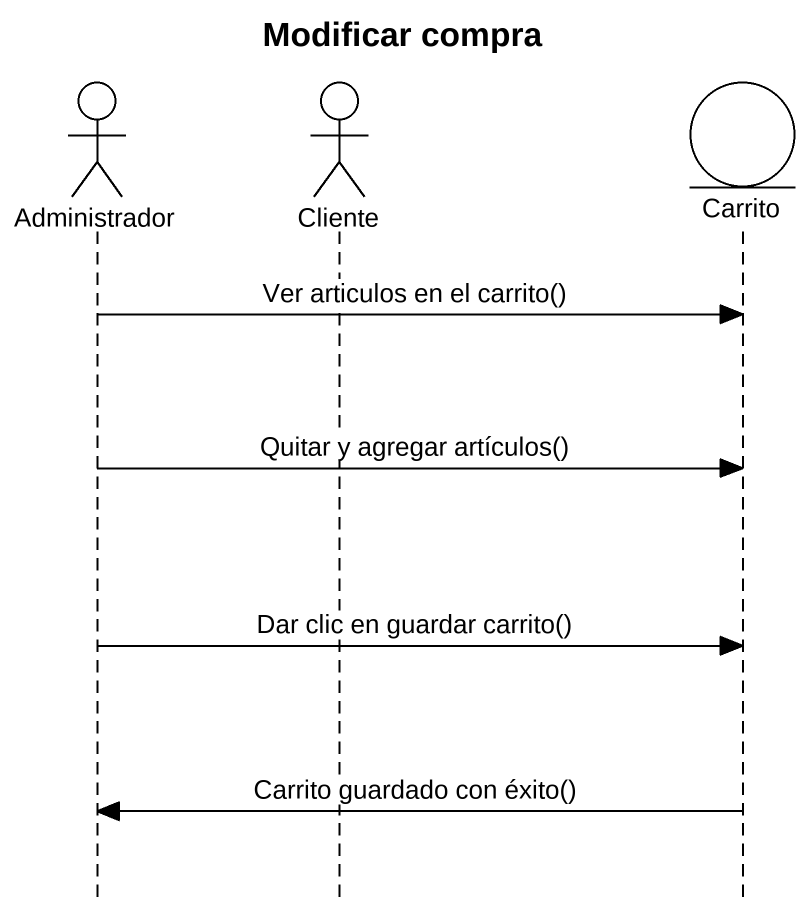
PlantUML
@startuml
title Modificar compra
hide footbox
actor Administrador
actor Cliente
entity Carrito

Administrador -> Carrito : Ver articulos en el carrito()
Administrador -> Carrito : Quitar y agregar artículos()
Administrador -> Carrito : Dar clic en guardar carrito()
Carrito -> Administrador : Carrito guardado con éxito()
@enduml
